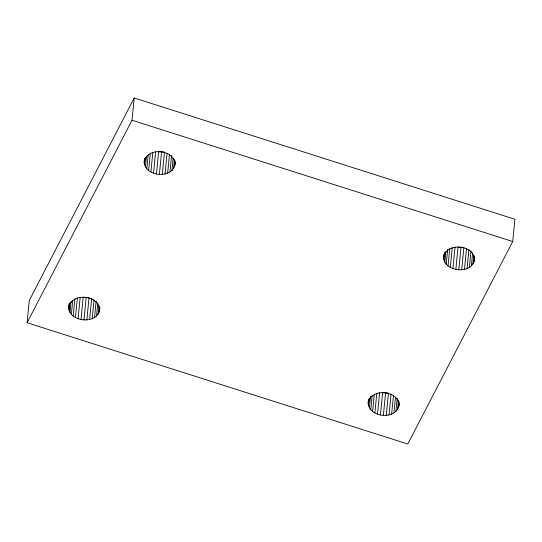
<?xml version="1.0" encoding="UTF-8"?>
<svg xmlns="http://www.w3.org/2000/svg" width="542" height="542" viewBox="0 0 542 542"><rect width="100%" height="100%" fill="white"/><g stroke="black" fill="none" stroke-linecap="round" stroke-linejoin="round"><path stroke-width="0.81" d="M99.864 307.565C99.857 326.609 64.173 322.321 69.166 303.655M144.172 162.702C145.649 146.672 174.761 148.793 175.059 164.463C171.767 180.798 140.446 175.771 144.578 158.582M368.154 403.675C369.63 387.645 398.743 389.766 399.041 405.43C395.748 421.771 364.427 416.737 368.56 399.556M443.593 258.094C445.063 242.071 474.182 244.185 474.48 259.855C471.228 276.041 440.273 271.298 443.945 254.293M27.1 322.741L29.282 300.485L134.22 97.973L514.9 219.259L512.718 241.515L407.78 444.027L27.1 322.741L132.038 120.236L134.22 97.973M68.732 308.283L68.976 305.81M69.098 310.41L69.83 302.992M69.986 312.463L71.036 301.745M71.361 314.38L72.736 300.363M73.19 316.108L74.891 298.798M75.446 317.592L77.384 297.809M78.082 318.777L80.182 297.341M81.002 319.59L83.183 297.334L88.305 297.68M83.949 319.97L86.131 297.714M86.849 319.929L89.03 297.673M89.626 319.495L91.727 298.066M92.215 318.689L94.071 299.733M94.532 317.537L96.144 301.047M96.51 316.047L97.797 302.856M98.075 314.245L98.962 305.18M99.139 312.185L99.626 307.239M144.538 164.836L145.27 157.41M145.425 166.882L146.475 156.171M146.801 168.799L148.176 154.788M148.63 170.527L150.33 153.217M150.886 172.01L152.824 152.227M153.522 173.196L155.622 151.767M156.442 174.009L158.623 151.753L164.47 152.092L162.288 174.348M159.389 174.388L161.57 152.133M165.066 173.921L167.085 153.311M167.654 173.115L169.51 154.152M169.971 171.956L171.584 155.466M171.943 170.466L173.155 158.101M173.508 168.67L174.402 159.599M174.578 166.604L175.147 160.832M175.059 164.463L175.303 161.983M368.519 405.802L369.244 398.384M369.407 407.855L370.538 396.317M370.782 409.772L372.158 395.762M372.611 411.5L374.312 394.19M374.861 412.984L376.805 393.201M377.503 414.169L379.603 392.74M380.416 414.982L382.598 392.726L387.726 393.079M383.363 415.362L385.552 393.106M386.27 415.321L388.451 393.065M389.048 414.894L391.067 394.285M391.629 414.088L393.492 395.125M393.946 412.929L395.484 397.266M395.924 411.439L397.218 398.248M397.489 409.637L398.377 400.572M398.56 407.577L399.108 401.636M399.041 405.43L399.197 403.783M443.959 260.228L444.765 251.983M444.846 262.274L445.897 251.563M446.222 264.191L447.678 249.354M448.051 265.919L449.745 248.609M450.3 267.402L452.245 247.619M452.943 268.588L455.043 247.159M455.856 269.401L458.037 247.145L463.891 247.484L461.703 269.747M458.803 269.78L460.991 247.525M464.487 269.313L466.506 248.703M467.068 268.507L468.932 249.544M469.386 267.348L471.005 250.865M471.364 265.858L472.658 252.667M472.929 264.062L473.816 254.991M474.386 257.707L474.548 256.054M473.999 261.996L474.48 257.05M68.922 306.128C73.448 292.321 99.111 295.248 99.62 310.038M132.038 120.236L512.718 241.515"/></g></svg>
